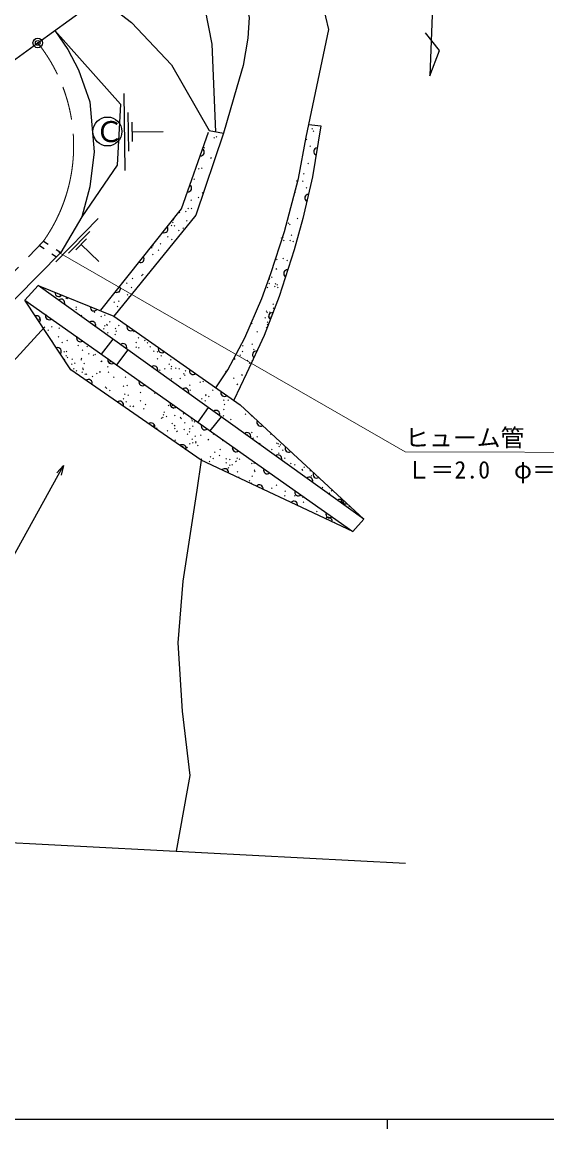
# Model space of a CAD drawing. Units: millimetres, scale not verified. Extents: x 40000 to 680000, y 20000 to 380000.
# Drawn here: x 129728 to 184758, y 204000 to 319928 of the extents above; entities that cross this region are included whole.
import ezdxf
from ezdxf.enums import TextEntityAlignment as Align

# ---------------------------------------------------------------- set-up
doc = ezdxf.new("R2010")
doc.units = ezdxf.units.MM
doc.header["$LTSCALE"] = 1000
doc.header["$PDMODE"] = 32
doc.header["$PDSIZE"] = 500
doc.linetypes.add('CHAIN', pattern=[18.5, 12, -1.5, 3.5, -1.5])
for name, color, linetype, lineweight in [('M-BGD', 7, 'Continuous', 25), ('M-BMK', 2, 'CHAIN', 13), ('M-BMK-SRVR', 3, 'Continuous', 25), ('M-STR-HTXT', 7, 'Continuous', 13), ('M-TTL-BAND', 7, 'Continuous', 25)]:
    doc.layers.add(name, color=color, linetype=linetype, lineweight=lineweight)
doc.layers.add('M-OTRS', color=6, linetype='Continuous')
doc.styles.add('@ＭＳ ゴシック', font='')
doc.styles.add('ＭＳ ゴシック', font='')
doc.styles.get('@ＭＳ ゴシック').set_extended_font_data('@MS Gothic')
doc.styles.get('ＭＳ ゴシック').set_extended_font_data('MS Gothic')

msp = doc.modelspace()

# ---------------------------------------------------------------- linework, layer by layer
at = {"layer": 'M-BGD'}
for p, q in [((140523, 304396), (140431, 312457)), ((140903, 306416), (140857, 310446)), ((141295, 307428), (141271, 309443)), ((141283, 308436), (144507, 308473)), ((149327, 308570), (150852, 308288)), ((160118, 308723), (160188, 308794)), ((160243, 308457), (160313, 308528)), ((149839, 307777), (149909, 307847)), ((150084, 307871), (150155, 307942)), ((159506, 307590), (159577, 307660)), ((148772, 306726), (148843, 306796)), ((159897, 306911), (159968, 306982)), ((149500, 305688), (149571, 305759)), ((159706, 305101), (159777, 305172)), ((148213, 304521), (148284, 304591)), ((148535, 304609), (148605, 304679)), ((159222, 304014), (159293, 304084)), ((147752, 303432), (147822, 303502)), ((158540, 303251), (158610, 303322)), ((159146, 303248), (159217, 303318)), ((159514, 302529), (159585, 302600)), ((148188, 301534), (148258, 301605)), ((148596, 302024), (148666, 302095)), ((158322, 302083), (158392, 302153)), ((159405, 301578), (159476, 301648)), ((147103, 300354), (147174, 300425)), ((147418, 301233), (147488, 301303)), ((147461, 300379), (147531, 300450)), ((133247, 294814), (137715, 299368)), ((145556, 299192), (145627, 299263)), ((146207, 299942), (146278, 300013)), ((146869, 300062), (146940, 300133)), ((146954, 299081), (147025, 299152)), ((158558, 299312), (158628, 299382)), ((134592, 295729), (136826, 298006)), ((145362, 298586), (145433, 298656)), ((145500, 298907), (145571, 298977)), ((145664, 298572), (145735, 298642)), ((146132, 298052), (146202, 298123)), ((146576, 298305), (146647, 298376)), ((157621, 298834), (157691, 298905)), ((157769, 298682), (157839, 298752)), ((131974, 297000), (132465, 296670)), ((135378, 296075), (136495, 297213)), ((144973, 297414), (145044, 297485)), ((145392, 297124), (145463, 297195)), ((156919, 297304), (156943, 297328)), ((157040, 297325), (157111, 297395)), ((157122, 297027), (157192, 297097)), ((157786, 297013), (157857, 297084)), ((157949, 297578), (158020, 297649)), ((158111, 296898), (158182, 296969)), ((131548, 296539), (132031, 296215)), ((132862, 295659), (133345, 295335)), ((133295, 296112), (133786, 295782)), ((135936, 296644), (137758, 294857)), ((143280, 296259), (143350, 296330)), ((143402, 296465), (143472, 296536)), ((143410, 295562), (143480, 295633)), ((143985, 296002), (144056, 296073)), ((144219, 296687), (144290, 296757)), ((156419, 295039), (156489, 295110)), ((157082, 295146), (157152, 295216)), ((157483, 294908), (157553, 294978)), ((142238, 293370), (142308, 293440)), ((142349, 293473), (142420, 293543)), ((156351, 294066), (156422, 294136)), ((130031, 290820), (131412, 292353)), ((165578, 267867), (131412, 292353)), ((140686, 292549), (140757, 292620)), ((141147, 292096), (141218, 292167)), ((141262, 293038), (141333, 293109)), ((155439, 292093), (155510, 292164)), ((155587, 292528), (155658, 292599)), ((155628, 292996), (155699, 293067)), ((155884, 293195), (155954, 293265)), ((156203, 292211), (156273, 292282)), ((156264, 292495), (156335, 292566)), ((156435, 292367), (156506, 292437)), ((156493, 292096), (156563, 292167)), ((133698, 291284), (133769, 291355)), ((134324, 290996), (134395, 291066)), ((134427, 290960), (134497, 291031)), ((139921, 291658), (139992, 291729)), ((140733, 291322), (140804, 291393)), ((140919, 291134), (140990, 291204)), ((130031, 290820), (164393, 266564)), ((135372, 289804), (135443, 289875)), ((135376, 290024), (135447, 290095)), ((139362, 290550), (139433, 290620)), ((139681, 290113), (139752, 290184)), ((139848, 290660), (139919, 290730)), ((156025, 290337), (156095, 290408)), ((156069, 289944), (156140, 290014)), ((131475, 288792), (131545, 288862)), ((135932, 289173), (136003, 289244)), ((137292, 289501), (137363, 289572)), ((137973, 289061), (138044, 289131)), ((138381, 289184), (138452, 289254)), ((155168, 288917), (155239, 288988)), ((155312, 289628), (155383, 289698)), ((155393, 289467), (155464, 289538)), ((155539, 289030), (155610, 289101)), ((155680, 289500), (155750, 289571)), ((155801, 289030), (155823, 289052)), ((132424, 287640), (132495, 287711)), ((132816, 287975), (132887, 288046)), ((133590, 287823), (133661, 287894)), ((138276, 287781), (138347, 287851)), ((138367, 288094), (138438, 288165)), ((138588, 288217), (138658, 288288)), ((138613, 288162), (138683, 288233)), ((138898, 288499), (138969, 288570)), ((139497, 287811), (139567, 287882)), ((139554, 287515), (139624, 287586)), ((139853, 288103), (139923, 288174)), ((141405, 287483), (141475, 287553)), ((153786, 288322), (153857, 288393)), ((154338, 287464), (154409, 287535)), ((155341, 287947), (155391, 287997)), ((155434, 288228), (155505, 288299)), ((155435, 288454), (155506, 288525)), ((132840, 286541), (132893, 286594)), ((133508, 286940), (133579, 287011)), ((133881, 286341), (133951, 286412)), ((134406, 286531), (134476, 286602)), ((138057, 285154), (139266, 286724)), ((138691, 287339), (138762, 287410)), ((139435, 287165), (139505, 287236)), ((141651, 286347), (141722, 286417)), ((141884, 286818), (141955, 286889)), ((142548, 286552), (142618, 286622)), ((142828, 286284), (142899, 286354)), ((134107, 285367), (134178, 285438)), ((134362, 285395), (134432, 285465)), ((135582, 286012), (135653, 286082)), ((136009, 285519), (136080, 285590)), ((136516, 285920), (136587, 285991)), ((136682, 285150), (136752, 285221)), ((137810, 285312), (137820, 285322)), ((139647, 284032), (140833, 285601)), ((140619, 286019), (140689, 286090)), ((141663, 285856), (141734, 285927)), ((141943, 285762), (142014, 285833)), ((143130, 285882), (143200, 285953)), ((143460, 286226), (143464, 286229)), ((143506, 285438), (143577, 285508)), ((143877, 285372), (143948, 285443)), ((144481, 285374), (144552, 285444)), ((152793, 285380), (152864, 285450)), ((152846, 285973), (152917, 286044)), ((153827, 286159), (153898, 286229)), ((153986, 285597), (154057, 285668)), ((134142, 284556), (134201, 284614)), ((134329, 284932), (134399, 285002)), ((134458, 284750), (134528, 284821)), ((134916, 284060), (134987, 284131)), ((134940, 284586), (135011, 284657)), ((135230, 284184), (135300, 284254)), ((135875, 284520), (135945, 284590)), ((135920, 284644), (135991, 284715)), ((136192, 284149), (136263, 284219)), ((137166, 284996), (137236, 285067)), ((137354, 285092), (137424, 285163)), ((137978, 284342), (138049, 284413)), ((138043, 284395), (138114, 284465)), ((138923, 284304), (138994, 284375)), ((143900, 284632), (143970, 284702)), ((144258, 284942), (144329, 285013)), ((145100, 284076), (145171, 284146)), ((145286, 284536), (145357, 284606)), ((151982, 284619), (152053, 284690)), ((152573, 284993), (152644, 285064)), ((153312, 284445), (153382, 284516)), ((153546, 284183), (153616, 284254)), ((153812, 284408), (153882, 284479)), ((135121, 283567), (135192, 283638)), ((135394, 283359), (135464, 283429)), ((135994, 283233), (136064, 283304)), ((136062, 283638), (136133, 283709)), ((136106, 283510), (136176, 283581)), ((136305, 283007), (136376, 283078)), ((136435, 283009), (136505, 283080)), ((137524, 283074), (137594, 283145)), ((137860, 283274), (137931, 283344)), ((137860, 283260), (137930, 283331)), ((138693, 283788), (138764, 283858)), ((138766, 283238), (138836, 283309)), ((144147, 283424), (144217, 283495)), ((144658, 283576), (144729, 283647)), ((145337, 283589), (145408, 283660)), ((145355, 283817), (145426, 283888)), ((145802, 283638), (145872, 283709)), ((146146, 283578), (146217, 283649)), ((146651, 283069), (146721, 283140)), ((146748, 282899), (146819, 282969)), ((146812, 283363), (146883, 283434)), ((151054, 283308), (151125, 283378)), ((152786, 282930), (152856, 283001)), ((137063, 282774), (137133, 282844)), ((138431, 281654), (138501, 281725)), ((139325, 282714), (139395, 282785)), ((140320, 281753), (140391, 281824)), ((140549, 282712), (140619, 282783)), ((140693, 281834), (140764, 281905)), ((145354, 282539), (145424, 282610)), ((146104, 281823), (146126, 281845)), ((146281, 282551), (146352, 282622)), ((147274, 281850), (147345, 281921)), ((148355, 282193), (148426, 282263)), ((148675, 282259), (148746, 282330)), ((151888, 282582), (151959, 282653)), ((152262, 281982), (152333, 282053)), ((138543, 281542), (138614, 281613)), ((138881, 281317), (138952, 281388)), ((140465, 280928), (140536, 280999)), ((140801, 280803), (140872, 280874)), ((142116, 281106), (142187, 281177)), ((143614, 281018), (143684, 281089)), ((147323, 281347), (147394, 281418)), ((148950, 280865), (149021, 280936)), ((148961, 280771), (149031, 280842)), ((149269, 280685), (149340, 280756)), ((149703, 281343), (149774, 281414)), ((140210, 279781), (140240, 279811)), ((140319, 280448), (140389, 280519)), ((140613, 280120), (140684, 280191)), ((141037, 279655), (141107, 279726)), ((141356, 279667), (141427, 279738)), ((142100, 280225), (142171, 280296)), ((142443, 279376), (142514, 279447)), ((142621, 279854), (142692, 279925)), ((145033, 279723), (145104, 279794)), ((145469, 279752), (145540, 279823)), ((145518, 279456), (145589, 279527)), ((148179, 278009), (149275, 279551)), ((148522, 280450), (148593, 280521)), ((148892, 280229), (148962, 280300)), ((150843, 280302), (150914, 280373)), ((150932, 279848), (151003, 279919)), ((151284, 280289), (151354, 280360)), ((144293, 278413), (144364, 278484)), ((144455, 278464), (144526, 278534)), ((144537, 278771), (144607, 278842)), ((144582, 279024), (144653, 279095)), ((144841, 278598), (144912, 278669)), ((145705, 278674), (145776, 278745)), ((146308, 278480), (146379, 278551)), ((146369, 278374), (146440, 278445)), ((146611, 278864), (146682, 278934)), ((147309, 278540), (147358, 278589)), ((147455, 278353), (147525, 278424)), ((149464, 277102), (150629, 278581)), ((150826, 278665), (150896, 278735)), ((150862, 279304), (150933, 279375)), ((151593, 278263), (151663, 278334)), ((153105, 278821), (153176, 278891)), ((153762, 278645), (153825, 278707)), ((143504, 277636), (143574, 277707)), ((143827, 277361), (143898, 277431)), ((144941, 277089), (145012, 277160)), ((145433, 277866), (145503, 277937)), ((145699, 277322), (145770, 277393)), ((145711, 277623), (145782, 277694)), ((145935, 277062), (146006, 277133)), ((146672, 277208), (146743, 277279)), ((146742, 277916), (146813, 277987)), ((147296, 277287), (147367, 277357)), ((147514, 278125), (147585, 278196)), ((147593, 277554), (147663, 277624)), ((147780, 278029), (147850, 278100)), ((155297, 277289), (155329, 277320)), ((145733, 275956), (145770, 275993)), ((145747, 276090), (145818, 276161)), ((147025, 276735), (147096, 276805)), ((147253, 276969), (147324, 277040)), ((147524, 276205), (147595, 276276)), ((147847, 276514), (147918, 276585)), ((147907, 275930), (147978, 276001)), ((148434, 276628), (148505, 276699)), ((149221, 276178), (149292, 276249)), ((149766, 276716), (149836, 276787)), ((150741, 276053), (150812, 276124)), ((153299, 276667), (153358, 276726)), ((153794, 276923), (153864, 276994)), ((153906, 276330), (153977, 276400)), ((154336, 276449), (154407, 276519)), ((155762, 276716), (155832, 276787)), ((146296, 275603), (146366, 275674)), ((146536, 275428), (146607, 275499)), ((147016, 275336), (147087, 275407)), ((147293, 275714), (147364, 275785)), ((147608, 275816), (147679, 275886)), ((147907, 275818), (147978, 275889)), ((148104, 275551), (148175, 275622)), ((149891, 274834), (149962, 274905)), ((150447, 275111), (150517, 275182)), ((151740, 275270), (151811, 275340)), ((154607, 275754), (154677, 275824)), ((155872, 275134), (155943, 275205)), ((156418, 275804), (156489, 275875)), ((156558, 275714), (156628, 275785)), ((156630, 274751), (156701, 274821)), ((156638, 275453), (156709, 275523)), ((156791, 275615), (156862, 275686)), ((157024, 275056), (157094, 275127)), ((148536, 274144), (148577, 274185)), ((149349, 273858), (149420, 273929)), ((149454, 274361), (149524, 274432)), ((149742, 274176), (149812, 274246)), ((150376, 274499), (150447, 274570)), ((151081, 273729), (151152, 273800)), ((151099, 274135), (151170, 274206)), ((151476, 274094), (151547, 274165)), ((152122, 273898), (152193, 273969)), ((152252, 274217), (152323, 274288)), ((152504, 274112), (152575, 274183)), ((153792, 273659), (153863, 273730)), ((154016, 273698), (154087, 273769)), ((157059, 273972), (157106, 274020)), ((157239, 274206), (157310, 274277)), ((157865, 273673), (157936, 273744)), ((158298, 273528), (158369, 273599)), ((126526, 259875), (134080, 273471)), ((134080, 273471), (133360, 272727)), ((134080, 273471), (133828, 272467)), ((151224, 273077), (151295, 273148)), ((151324, 273207), (151394, 273278)), ((151479, 273480), (151550, 273551)), ((151720, 273512), (151791, 273583)), ((152268, 272792), (152338, 272863)), ((154057, 272946), (154127, 273016)), ((154084, 272838), (154154, 272908)), ((159057, 273035), (159127, 273106)), ((159091, 272969), (159162, 273040)), ((159281, 273267), (159351, 273338)), ((159883, 272896), (159954, 272967)), ((160052, 272382), (160123, 272452)), ((152440, 272277), (152451, 272288)), ((153524, 271855), (153595, 271926)), ((153752, 271650), (153786, 271684)), ((153832, 272334), (153903, 272405)), ((156364, 271404), (156434, 271475)), ((156611, 271980), (156656, 272025)), ((155874, 271065), (155944, 271135)), ((157255, 270269), (157325, 270340)), ((157294, 270777), (157365, 270848)), ((158279, 270258), (158350, 270329)), ((159114, 270149), (159185, 270219)), ((161203, 271134), (161273, 271205)), ((161910, 270564), (161981, 270635)), ((162126, 270786), (162197, 270856)), ((159186, 269621), (159257, 269691)), ((163988, 269169), (164059, 269240)), ((160588, 268634), (160658, 268704)), ((165578, 267867), (164393, 266564)), ((162454, 267490), (162509, 267545))]:
    msp.add_line(p, q, dxfattribs=at)
for points in [[(173508, 340810), (172477, 314319), (173481, 316969), (172028, 318811)], [(159807, 309209), (161900, 319162), (160320, 325837), (156845, 332748), (154837, 334788)], [(147786, 329669), (150870, 327013), (151739, 325829), (152844, 323498), (153555, 320418), (153397, 318246), (152923, 315402), (152252, 313111), (150852, 308288)], [(137870, 322469), (141191, 319906), (145378, 315443), (149327, 308570)], [(150037, 308439), (149645, 317614), (148539, 323340)], [(133164, 319052), (134510, 317076), (135635, 314943), (136820, 311566), (137294, 306353), (136820, 302680), (135991, 299540), (133786, 295782), (105771, 267411), (102335, 263501), (98859, 258485), (96805, 254733), (95028, 250744), (93369, 244978), (92342, 238777), (91956, 235900)], [(133164, 319052), (140046, 311335), (139690, 304937), (135991, 299540)], [(137972, 289771), (146444, 300375), (149272, 308417)], [(150035, 281631), (151296, 283518), (153073, 286875), (154850, 290982), (155798, 293589), (157240, 298013), (158701, 303562), (159531, 307867), (159807, 309209), (161038, 309058)], [(161038, 309058), (160169, 303713), (159168, 299342), (158273, 296077), (156667, 291180), (155127, 287112), (153271, 283123), (151914, 280316)], [(150852, 308288), (147954, 299696), (139344, 289112)], [(131412, 292353), (139344, 289112), (152604, 279834), (165578, 267867)], [(164393, 266564), (148516, 274028), (134831, 283507), (130031, 290820)], [(96204, 235678), (96559, 240989), (99521, 249836), (103233, 256511), (109730, 263620), (132124, 288027)], [(148516, 274028), (148060, 270894), (146598, 261376), (146045, 254899), (146500, 247770), (147329, 241016), (147053, 239476), (145866, 233081)]]:
    msp.add_lwpolyline(points, dxfattribs=at)
msp.add_circle((138676, 308473), 1516, dxfattribs=at)
for centre, start, end in [((148442, 306311), 263.30334, 57.94257), ((160687, 306372), 93.44706, 248.08629), ((147115, 302537), 263.30334, 57.94257), ((159751, 301509), 89.78664, 244.42587), ((144639, 298251), 244.05963, 38.69886), ((142142, 295126), 244.05963, 38.69886), ((157550, 293602), 84.52312, 239.16235), ((139646, 292001), 244.05963, 38.69886), ((133558, 291567), 170.45276, 325.09199), ((133815, 290527), 337.05196, 131.6912), ((137261, 290054), 170.45276, 325.09199), ((131263, 288789), 315.9599, 110.59914), ((132555, 289141), 157.46179, 312.10102), ((155976, 289116), 81.94167, 236.58091), ((137066, 288197), 337.05196, 131.6912), ((141106, 287982), 157.7006, 312.33983), ((135823, 286835), 157.46179, 312.10102), ((133458, 285445), 315.9599, 110.59914), ((140317, 285867), 337.05196, 131.6912), ((144383, 285688), 157.7006, 312.33983), ((154275, 285082), 77.72563, 232.36487), ((139091, 284528), 157.46179, 312.10102), ((143569, 283537), 337.05196, 131.6912), ((147661, 283395), 157.7006, 312.33983), ((136693, 282115), 337.97233, 132.61157), ((142359, 282221), 157.46179, 312.10102), ((146820, 281206), 337.05196, 131.6912), ((150938, 281102), 157.7006, 312.33983), ((139981, 279837), 337.97233, 132.61157), ((145627, 279914), 157.46179, 312.10102), ((150071, 278876), 337.05196, 131.6912), ((143269, 277559), 337.97233, 132.61157), ((148894, 277607), 157.46179, 312.10102), ((154737, 277980), 149.99273, 304.63197), ((153322, 276546), 337.05196, 131.6912), ((146558, 275282), 337.97233, 132.61157), ((152162, 275301), 157.46179, 312.10102), ((157678, 275268), 149.99273, 304.63197), ((156574, 274216), 337.05196, 131.6912), ((150989, 272772), 347.49986, 142.13909), ((155430, 272994), 157.46179, 312.10102), ((160618, 272556), 149.99273, 304.63197), ((154608, 271070), 347.49986, 142.13909), ((159825, 271886), 337.05196, 131.6912), ((158698, 270687), 157.46179, 312.10102), ((158228, 269369), 347.49986, 142.13909), ((163076, 269556), 337.05196, 131.6912), ((163558, 269844), 149.99273, 304.63197), ((161848, 267667), 347.49986, 142.13909), ((161966, 268380), 157.46179, 312.10102)]:
    msp.add_arc(centre, 384, start, end, dxfattribs=at)
at = {"layer": 'M-BMK'}
msp.add_line((104568, 268834), (131909, 296909), dxfattribs=at)
msp.add_arc((117819, 306970), 17314, 324.47357, 38.5022, dxfattribs=at)
at = {"layer": 'M-BMK-SRVR'}
for p, q in [((131368, 317748), (170724, 346323)), ((92012, 289173), (131368, 317748)), ((90015, 236001), (169947, 231822))]:
    msp.add_line(p, q, dxfattribs=at)
msp.add_circle((131368, 317748), 500, dxfattribs=at)
msp.add_point((131368, 317748), dxfattribs=at)
at = {"layer": 'M-OTRS'}
msp.add_point((131368, 317748), dxfattribs=at)
at = {"layer": 'M-STR-HTXT'}
msp.add_lwpolyline([(133562, 295796), (169894, 274927), (194954, 274838)], dxfattribs=at)
at = {"layer": 'M-TTL-BAND'}
for p, q in [((40000, 205000), (579000, 205000)), ((168000, 205000), (168000, 204000))]:
    msp.add_line(p, q, dxfattribs=at)

# ---------------------------------------------------------------- texts
at = {"layer": 'M-BGD', "style": '@ＭＳ ゴシック'}
msp.add_text('Ｃ', height=2199, rotation=270, dxfattribs=at).set_placement((137075, 309999), align=Align.BOTTOM_LEFT)
at = {"layer": 'M-STR-HTXT', "style": 'ＭＳ ゴシック'}
for s, p in [('ヒューム管', (169894, 274927)), ('Ｌ＝2.0\u3000φ＝300', (170060, 271573))]:
    msp.add_text(s, height=1833, dxfattribs=at).set_placement(p, align=Align.BOTTOM_LEFT)

doc.saveas('drawing.dxf')
